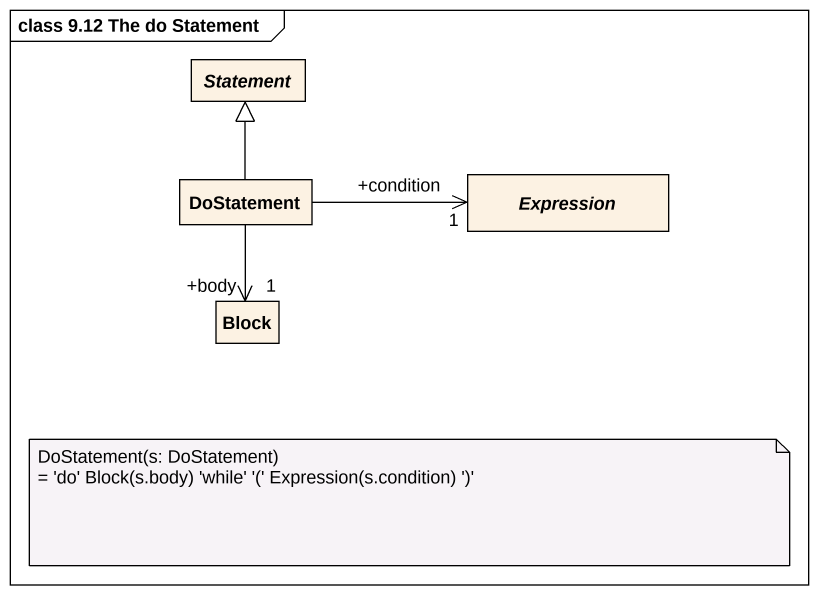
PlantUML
@startuml
mainframe class 9.12 The do Statement
hide circle
hide empty members
abstract class Statement
class DoStatement
abstract class Expression
class Block
DoStatement -up-|> Statement
DoStatement -right-> "+condition\n1" Expression
DoStatement --> "+body\n1" Block
note as N1
  DoStatement(s: DoStatement)
  ~= 'do' Block(s.body) 'while' '(' Expression(s.condition) ')'
end note
@enduml
